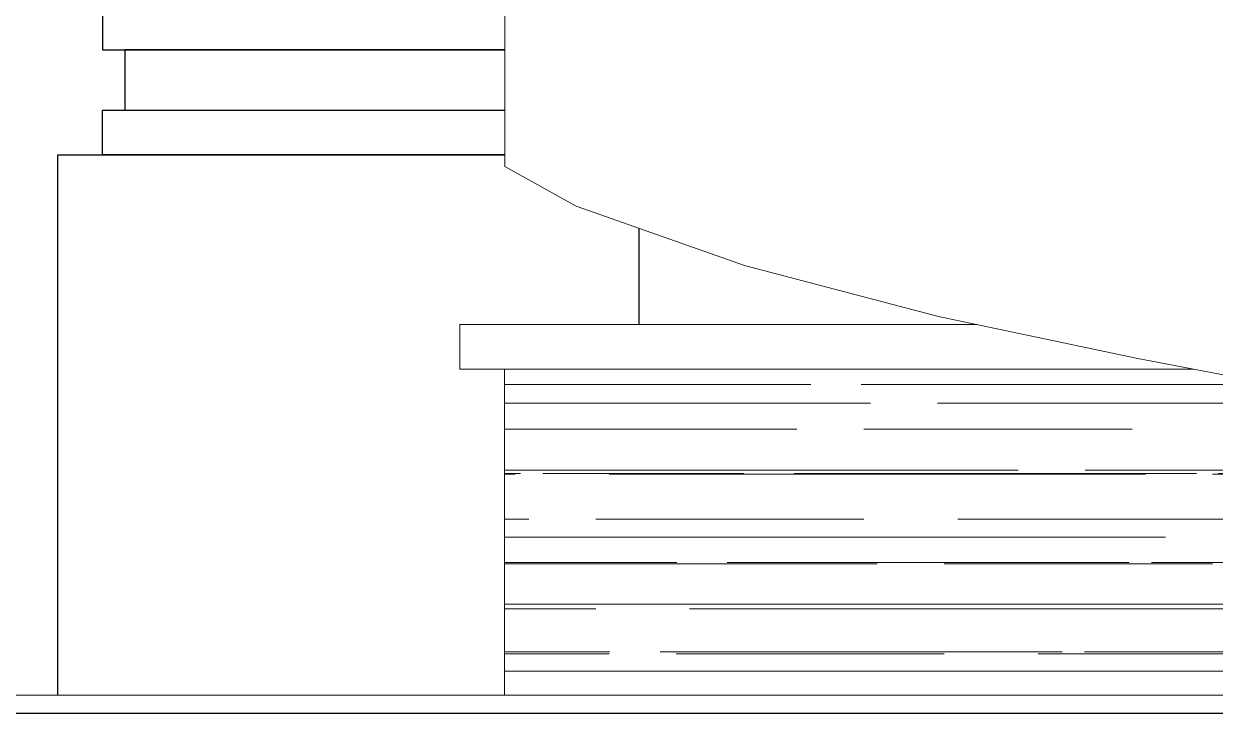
# Model space of a CAD drawing. Header units: inches. Extents: x 249 to 1192, y -18 to 440.
# Drawn here: x 609.636 to 612.302, y 234.804 to 236.347 of the extents above; entities that cross this region are included whole.
import ezdxf

# ---------------------------------------------------------------- set-up
doc = ezdxf.new("R2010")
doc.units = ezdxf.units.IN
doc.header["$MEASUREMENT"] = 0
for name, color, linetype, lineweight in [('ARSIR BETON', 8, 'Continuous', 0), ('DINDING', 6, 'Continuous', 0), ('LANTAI', 135, 'Continuous', 9)]:
    doc.layers.add(name, color=color, linetype=linetype, lineweight=lineweight)
doc.layers.add('GROUND', color=36, linetype='Continuous')
doc.layers.add('KOLOM', color=5, linetype='Continuous')

# ---------------------------------------------------------------- blocks, each defined once
blk = doc.blocks.new('TAMPAK SAMPING KANAN')
at = {"layer": 'ARSIR BETON'}
h = blk.add_hatch(dxfattribs=at)
h.set_pattern_fill('AR-RROOF', color=256, scale=0.15, style=0)
h.set_pattern_definition([(180, (884.56064, 202.34796), (-0.33, 0.15), [2.25, -0.3, 0.75, -0.15]), (180, (884.36114, 202.42296), (0.15, 0.1995), [0.45, -0.0495, 0.9, -0.1125]), (180, (884.48564, 202.47546), (-0.78, 0.1005), [1.2, -0.21, 0.6, -0.15])])
h.paths.add_polyline_path([(610.7117, 235.5742), (610.7117, 234.8442), (615.1553, 234.8442), (615.6122, 234.8418), (615.6122, 235.1312), (615.3682, 235.1529), (614.3682, 235.2604), (613.4336, 235.3811), (612.4336, 235.5397), (612.2543, 235.5742)])
at = {"layer": 'DINDING'}
for points in [[(612.2543, 235.5742), (610.6117, 235.5742), (610.6117, 235.6742), (611.7689, 235.6742)], [(612.2543, 235.5742), (610.7117, 235.5742), (610.7117, 234.8442)], [(611.4181, 235.5742), (612.2543, 235.5742)], [(612.2543, 235.5742), (611.4181, 235.5742)], [(610.7122, 234.8042), (615.6122, 234.8042)]]:
    blk.add_lwpolyline(points, dxfattribs=at)
at = {"layer": 'GROUND'}
blk.add_lwpolyline([(591.2049, 234.8042), (649.0336, 234.8042)], dxfattribs=at)
at = {"layer": 'KOLOM'}
for points in [[(610.7122, 236.3892), (609.8122, 236.3892), (609.8122, 236.2892), (610.7122, 236.2892)], [(610.7122, 236.2892), (609.8622, 236.2892), (609.8622, 236.1542), (610.7122, 236.1542)], [(610.7122, 236.0542), (609.8122, 236.0542), (609.8122, 236.1542), (610.7122, 236.1542)], [(609.7122, 234.8442), (609.7122, 236.0542), (610.7122, 236.0542)], [(611.0122, 235.8898), (611.0122, 235.6742)]]:
    blk.add_lwpolyline(points, dxfattribs=at)
at = {"layer": 'LANTAI'}
for points in [[(610.7122, 237.2111), (610.7122, 236.028)], [(610.7122, 236.028), (610.8718, 235.9391), (611.2488, 235.8067), (611.6832, 235.6923), (612.1249, 235.5991), (612.4336, 235.5397), (613.4336, 235.3811), (614.3682, 235.2604), (615.3682, 235.1529), (616.604, 235.0426), (620.0213, 234.8091)]]:
    blk.add_lwpolyline(points, dxfattribs=at)
blk.add_lwpolyline([(616.6122, 234.8042), (606.8562, 234.8042), (606.8562, 234.8442), (616.6122, 234.8442)], close=True, dxfattribs=at)

msp = doc.modelspace()

# ---------------------------------------------------------------- block references
at = {"layer": 'KOLOM'}
msp.add_blockref('TAMPAK SAMPING KANAN', (0, 0), dxfattribs=at)

doc.saveas('drawing.dxf')
